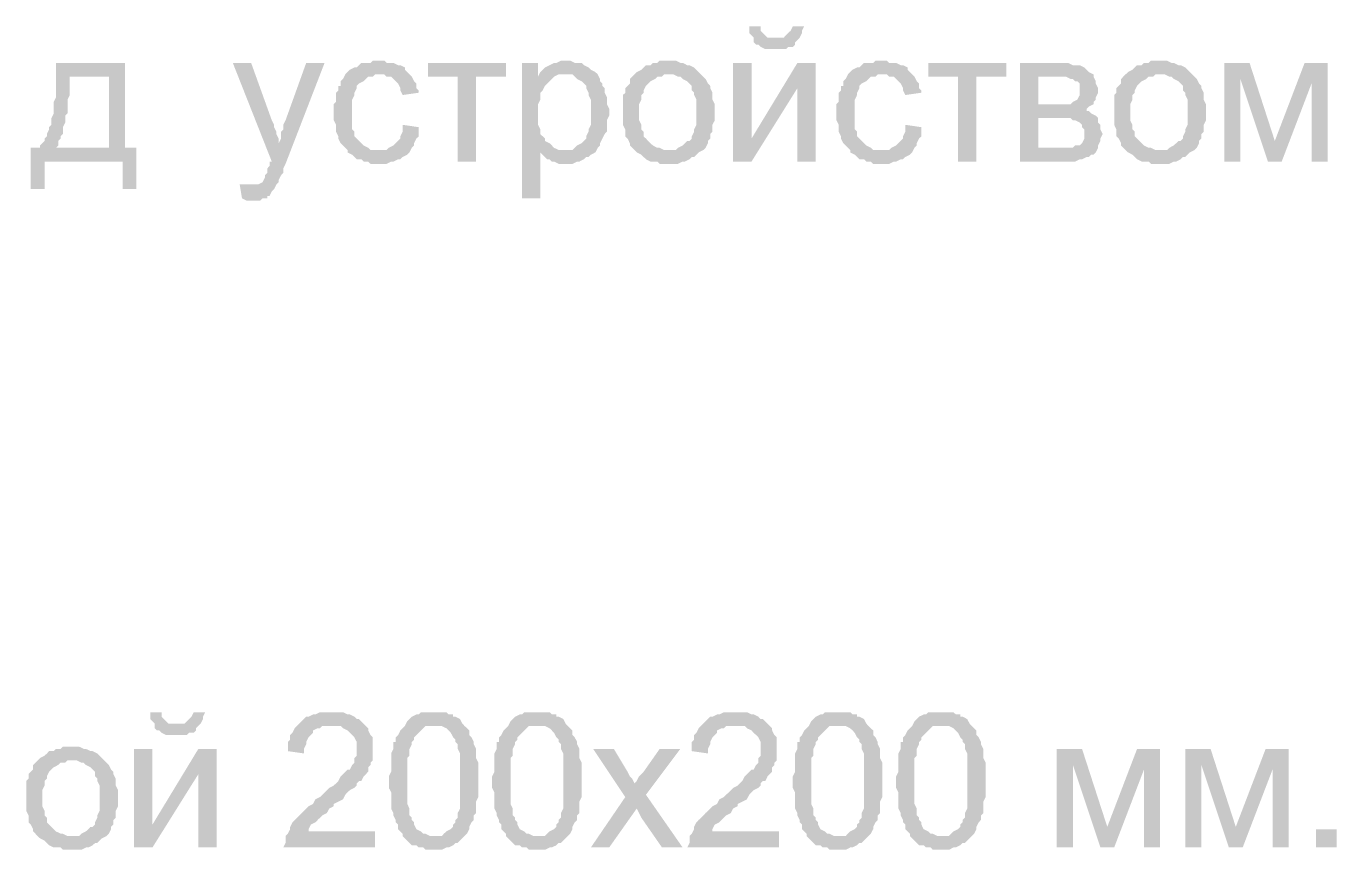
# Model space of a CAD drawing. Header units: millimetres. Extents: x -383313 to -161684, y -117025 to 99224.
# Drawn here: x -336716 to -334298, y -34059 to -32540 of the extents above; entities that cross this region are included whole.
import ezdxf

# ---------------------------------------------------------------- set-up
doc = ezdxf.new("R2010")
doc.units = ezdxf.units.MM
doc.header["$MEASUREMENT"] = 0
doc.layers.add('PDF_Solid Fills', color=7, linetype='Continuous')

# ---------------------------------------------------------------- blocks, each defined once
blk = doc.blocks.new('A$Cf5759c35')
at = {"layer": 'PDF_Solid Fills'}
for points in [[(23101.1, -14274.8), (23080, -14274.8), (23080, -14287.5), (23084.2, -14291.7), (23088.4, -14296), (23126.5, -14296), (23122.3, -14296), (23113.8, -14296), (23109.6, -14291.7), (23105.4, -14287.5), (23101.1, -14283.3)], [(23181.6, -14274.8), (23160.4, -14274.8), (23156.2, -14283.3), (23151.9, -14287.5), (23147.7, -14291.7), (23147.7, -14291.7), (23143.5, -14296), (23135, -14296), (23126.5, -14296), (23088.4, -14296), (23088.4, -14304.4), (23092.7, -14308.7), (23096.9, -14308.7), (23101.1, -14312.9), (23109.6, -14317.1), (23113.8, -14317.1), (23122.3, -14317.1), (23130.8, -14317.1), (23135, -14317.1), (23139.2, -14317.1), (23147.7, -14317.1), (23151.9, -14312.9), (23160.4, -14312.9), (23164.6, -14308.7), (23164.6, -14304.4), (23168.9, -14300.2), (23173.1, -14296), (23177.3, -14287.5), (23177.3, -14283.3)], [(21928.5, -14342.5), (21801.5, -14342.5), (21801.5, -14367.9), (21898.9, -14367.9), (21898.9, -14499.2), (21801.5, -14499.2), (21771.9, -14499.2), (21754.9, -14499.2), (21754.9, -14575.4), (21780.3, -14575.4), (21780.3, -14524.6), (21924.3, -14524.6), (21949.7, -14499.2), (21928.5, -14499.2)], [(22161.3, -14342.5), (22127.5, -14342.5), (22199.4, -14524.6), (22212.1, -14490.7), (22212.1, -14486.5), (22212.1, -14482.2), (22207.9, -14473.8), (22207.9, -14469.5), (22203.7, -14461.1), (22203.7, -14456.8), (22199.4, -14448.4)], [(22296.8, -14342.5), (22262.9, -14342.5), (22224.8, -14448.4), (22224.8, -14448.4), (22220.6, -14456.8), (22220.6, -14465.3), (22216.4, -14469.5), (22216.4, -14478), (22216.4, -14482.2), (22212.1, -14490.7), (22199.4, -14524.6), (22195.2, -14524.6), (22195.2, -14533), (22191, -14537.3), (22191, -14545.7), (22186.7, -14550), (22186.7, -14554.2), (22186.7, -14554.2), (22182.5, -14562.7), (22174, -14566.9), (22174, -14566.9), (22165.6, -14566.9), (22157.1, -14566.9), (22207.9, -14566.9), (22207.9, -14566.9), (22212.1, -14562.7), (22212.1, -14558.4), (22216.4, -14550), (22220.6, -14545.7), (22220.6, -14537.3), (22224.8, -14528.8)], [(22398.4, -14338.3), (22385.7, -14338.3), (22381.5, -14342.5), (22364.5, -14342.5), (22360.3, -14346.8), (22356.1, -14351), (22351.8, -14351), (22343.4, -14355.2), (22339.1, -14359.5), (22334.9, -14363.7), (22330.7, -14372.2), (22326.4, -14376.4), (22326.4, -14384.9), (22322.2, -14384.9), (22322.2, -14393.3), (22318, -14397.6), (22318, -14406), (22318, -14414.5), (22313.7, -14418.7), (22313.7, -14427.2), (22313.7, -14435.7), (22313.7, -14444.1), (22313.7, -14448.4), (22318, -14456.8), (22318, -14465.3), (22318, -14469.5), (22322.2, -14478), (22322.2, -14482.2), (22326.4, -14490.7), (22330.7, -14494.9), (22334.9, -14499.2), (22339.1, -14503.4), (22398.4, -14503.4), (22394.2, -14503.4), (22389.9, -14503.4), (22381.5, -14503.4), (22377.2, -14499.2), (22368.8, -14494.9), (22364.5, -14490.7), (22360.3, -14486.5), (22360.3, -14486.5), (22356.1, -14482.2), (22351.8, -14478), (22351.8, -14469.5), (22347.6, -14465.3), (22347.6, -14456.8), (22347.6, -14452.6), (22347.6, -14444.1), (22347.6, -14435.7), (22347.6, -14431.4), (22347.6, -14423), (22347.6, -14414.5), (22347.6, -14410.3), (22351.8, -14401.8), (22351.8, -14397.6), (22356.1, -14389.1), (22356.1, -14384.9), (22360.3, -14380.6), (22360.3, -14380.6), (22368.8, -14376.4), (22373, -14372.2), (22377.2, -14367.9), (22385.7, -14367.9), (22389.9, -14363.7), (22398.4, -14363.7), (22453.4, -14363.7), (22449.2, -14359.5), (22445, -14355.2), (22445, -14351), (22436.5, -14346.8), (22432.3, -14346.8), (22423.8, -14342.5), (22419.6, -14342.5), (22411.1, -14342.5), (22406.9, -14338.3)], [(22631.2, -14342.5), (22487.3, -14342.5), (22487.3, -14367.9), (22542.3, -14367.9), (22542.3, -14524.6), (22576.2, -14524.6), (22576.2, -14367.9), (22631.2, -14367.9)], [(22690.5, -14342.5), (22660.9, -14342.5), (22660.9, -14592.3), (22694.7, -14592.3), (22694.7, -14507.6), (22737.1, -14503.4), (22732.8, -14503.4), (22728.6, -14503.4), (22720.1, -14499.2), (22715.9, -14494.9), (22711.7, -14490.7), (22703.2, -14486.5), (22703.2, -14482.2), (22699, -14478), (22694.7, -14473.8), (22694.7, -14465.3), (22690.5, -14456.8), (22690.5, -14452.6), (22690.5, -14444.1), (22690.5, -14435.7), (22690.5, -14431.4), (22690.5, -14423), (22690.5, -14418.7), (22694.7, -14410.3), (22694.7, -14401.8), (22694.7, -14397.6), (22699, -14393.3), (22703.2, -14384.9), (22707.4, -14380.6), (22711.7, -14376.4), (22715.9, -14372.2), (22720.1, -14367.9), (22690.5, -14367.9)], [(22741.3, -14338.3), (22741.3, -14338.3), (22732.8, -14338.3), (22724.4, -14342.5), (22720.1, -14342.5), (22711.7, -14346.8), (22711.7, -14346.8), (22703.2, -14351), (22699, -14355.2), (22694.7, -14359.5), (22741.3, -14363.7), (22745.5, -14363.7), (22754, -14363.7), (22758.2, -14367.9), (22762.5, -14372.2), (22770.9, -14376.4), (22775.2, -14380.6), (22779.4, -14384.9), (22779.4, -14389.1), (22783.6, -14397.6), (22783.6, -14401.8), (22787.9, -14410.3), (22787.9, -14414.5), (22787.9, -14423), (22787.9, -14431.4), (22787.9, -14435.7), (22787.9, -14444.1), (22787.9, -14452.6), (22787.9, -14456.8), (22783.6, -14465.3), (22783.6, -14469.5), (22779.4, -14478), (22779.4, -14482.2), (22775.2, -14486.5), (22770.9, -14490.7), (22762.5, -14494.9), (22758.2, -14499.2), (22754, -14503.4), (22745.5, -14503.4), (22737.1, -14503.4), (22694.7, -14507.6), (22694.7, -14507.6), (22703.2, -14516.1), (22707.4, -14520.3), (22711.7, -14520.3), (22715.9, -14524.6), (22720.1, -14524.6), (22728.6, -14528.8), (22732.8, -14528.8), (22741.3, -14528.8), (22741.3, -14528.8), (22749.8, -14528.8), (22754, -14528.8), (22762.5, -14524.6), (22766.7, -14524.6), (22775.2, -14520.3), (22779.4, -14516.1), (22783.6, -14516.1), (22787.9, -14511.9), (22796.3, -14507.6), (22800.6, -14499.2), (22804.8, -14494.9), (22804.8, -14490.7), (22809, -14482.2), (22809, -14482.2), (22813.3, -14473.8), (22817.5, -14469.5), (22817.5, -14461.1), (22817.5, -14452.6), (22817.5, -14448.4), (22821.7, -14439.9), (22821.7, -14431.4), (22821.7, -14431.4), (22821.7, -14427.2), (22817.5, -14418.7), (22817.5, -14410.3), (22817.5, -14406), (22813.3, -14397.6), (22813.3, -14389.1), (22809, -14384.9), (22809, -14380.6), (22804.8, -14376.4), (22804.8, -14372.2), (22800.6, -14363.7), (22796.3, -14359.5), (22787.9, -14355.2), (22783.6, -14351), (22783.6, -14351), (22775.2, -14346.8), (22770.9, -14342.5), (22762.5, -14342.5), (22758.2, -14342.5), (22749.8, -14338.3)], [(22931.8, -14338.3), (22931.8, -14338.3), (22914.9, -14338.3), (22910.6, -14342.5), (22902.2, -14342.5), (22897.9, -14346.8), (22889.5, -14346.8), (22885.2, -14351), (22881, -14355.2), (22872.5, -14359.5), (22872.5, -14359.5), (22868.3, -14363.7), (22931.8, -14363.7), (22931.8, -14363.7), (22940.3, -14363.7), (22948.7, -14367.9), (22953, -14367.9), (22957.2, -14372.2), (22965.7, -14376.4), (22969.9, -14380.6), (22974.1, -14384.9), (22974.1, -14393.3), (22978.4, -14397.6), (22978.4, -14401.8), (22982.6, -14410.3), (22982.6, -14418.7), (22982.6, -14423), (22982.6, -14431.4), (22982.6, -14435.7), (22982.6, -14444.1), (22982.6, -14452.6), (22982.6, -14456.8), (22978.4, -14465.3), (22978.4, -14469.5), (22974.1, -14478), (22974.1, -14482.2), (22969.9, -14486.5), (22965.7, -14486.5), (22961.4, -14490.7), (22957.2, -14494.9), (22948.7, -14499.2), (22944.5, -14503.4), (22936, -14503.4), (22931.8, -14503.4), (22868.3, -14503.4), (22872.5, -14507.6), (22881, -14511.9), (22885.2, -14516.1), (22889.5, -14520.3), (22897.9, -14524.6), (22902.2, -14524.6), (22910.6, -14524.6), (22914.9, -14528.8), (22923.3, -14528.8), (22931.8, -14528.8), (22936, -14528.8), (22940.3, -14528.8), (22948.7, -14528.8), (22957.2, -14524.6), (22961.4, -14524.6), (22969.9, -14520.3), (22974.1, -14516.1), (22978.4, -14516.1), (22982.6, -14511.9), (22986.8, -14507.6), (22995.3, -14503.4), (22999.5, -14499.2), (23003.8, -14490.7), (23003.8, -14486.5), (23003.8, -14486.5), (23008, -14482.2), (23008, -14473.8), (23012.2, -14469.5), (23012.2, -14461.1), (23012.2, -14456.8), (23016.5, -14448.4), (23016.5, -14439.9), (23016.5, -14431.4), (23016.5, -14427.2), (23016.5, -14418.7), (23012.2, -14410.3), (23012.2, -14401.8), (23012.2, -14397.6), (23008, -14389.1), (23008, -14384.9), (23003.8, -14380.6), (22999.5, -14372.2), (22995.3, -14367.9), (22991.1, -14363.7), (22986.8, -14359.5), (22982.6, -14355.2), (22978.4, -14351), (22969.9, -14346.8), (22965.7, -14346.8), (22957.2, -14342.5), (22953, -14342.5), (22944.5, -14338.3), (22940.3, -14338.3)], [(23202.7, -14342.5), (23168.9, -14342.5), (23084.2, -14482.2), (23050.3, -14524.6), (23084.2, -14524.6), (23168.9, -14389.1)], [(23325.5, -14338.3), (23312.8, -14338.3), (23308.6, -14342.5), (23291.6, -14342.5), (23287.4, -14346.8), (23283.2, -14351), (23278.9, -14351), (23270.5, -14355.2), (23266.2, -14359.5), (23262, -14363.7), (23257.8, -14372.2), (23253.5, -14376.4), (23253.5, -14384.9), (23249.3, -14384.9), (23249.3, -14393.3), (23245.1, -14397.6), (23245.1, -14406), (23245.1, -14414.5), (23240.8, -14418.7), (23240.8, -14427.2), (23240.8, -14435.7), (23240.8, -14444.1), (23240.8, -14448.4), (23245.1, -14456.8), (23245.1, -14465.3), (23245.1, -14469.5), (23249.3, -14478), (23249.3, -14482.2), (23253.5, -14490.7), (23257.8, -14494.9), (23262, -14499.2), (23266.2, -14503.4), (23325.5, -14503.4), (23321.3, -14503.4), (23317, -14503.4), (23308.6, -14503.4), (23304.3, -14499.2), (23295.9, -14494.9), (23291.6, -14490.7), (23287.4, -14486.5), (23287.4, -14486.5), (23283.2, -14482.2), (23278.9, -14478), (23278.9, -14469.5), (23274.7, -14465.3), (23274.7, -14456.8), (23274.7, -14452.6), (23274.7, -14444.1), (23274.7, -14435.7), (23274.7, -14431.4), (23274.7, -14423), (23274.7, -14414.5), (23274.7, -14410.3), (23278.9, -14401.8), (23278.9, -14397.6), (23283.2, -14389.1), (23283.2, -14384.9), (23287.4, -14380.6), (23287.4, -14380.6), (23295.9, -14376.4), (23300.1, -14372.2), (23304.3, -14367.9), (23312.8, -14367.9), (23317, -14363.7), (23325.5, -14363.7), (23380.5, -14363.7), (23376.3, -14359.5), (23372.1, -14355.2), (23372.1, -14351), (23363.6, -14346.8), (23359.4, -14346.8), (23350.9, -14342.5), (23346.7, -14342.5), (23338.2, -14342.5), (23334, -14338.3)], [(23554.1, -14342.5), (23410.2, -14342.5), (23410.2, -14367.9), (23465.2, -14367.9), (23465.2, -14524.6), (23499.1, -14524.6), (23499.1, -14367.9), (23554.1, -14367.9)], [(23651.5, -14342.5), (23579.5, -14342.5), (23579.5, -14524.6), (23681.1, -14524.6), (23689.6, -14520.3), (23693.8, -14520.3), (23702.3, -14516.1), (23706.5, -14516.1), (23710.7, -14511.9), (23715, -14511.9), (23719.2, -14507.6), (23723.4, -14499.2), (23613.4, -14499.2), (23613.4, -14444.1), (23651.5, -14444.1), (23719.2, -14439.9), (23710.7, -14435.7), (23706.5, -14431.4), (23702.3, -14431.4), (23702.3, -14427.2), (23706.5, -14423), (23613.4, -14418.7), (23613.4, -14367.9), (23647.2, -14367.9), (23715, -14363.7), (23706.5, -14359.5), (23702.3, -14355.2), (23698, -14351), (23689.6, -14346.8), (23689.6, -14346.8), (23681.1, -14346.8), (23676.9, -14346.8), (23668.4, -14342.5), (23659.9, -14342.5)], [(23837.7, -14338.3), (23837.7, -14338.3), (23820.8, -14338.3), (23816.6, -14342.5), (23808.1, -14342.5), (23803.9, -14346.8), (23795.4, -14346.8), (23791.2, -14351), (23786.9, -14355.2), (23778.5, -14359.5), (23778.5, -14359.5), (23774.2, -14363.7), (23837.7, -14363.7), (23837.7, -14363.7), (23846.2, -14363.7), (23854.7, -14367.9), (23858.9, -14367.9), (23863.1, -14372.2), (23871.6, -14376.4), (23875.8, -14380.6), (23880.1, -14384.9), (23880.1, -14393.3), (23884.3, -14397.6), (23884.3, -14401.8), (23888.5, -14410.3), (23888.5, -14418.7), (23888.5, -14423), (23888.5, -14431.4), (23888.5, -14435.7), (23888.5, -14444.1), (23888.5, -14452.6), (23888.5, -14456.8), (23884.3, -14465.3), (23884.3, -14469.5), (23880.1, -14478), (23880.1, -14482.2), (23875.8, -14486.5), (23871.6, -14486.5), (23867.4, -14490.7), (23863.1, -14494.9), (23854.7, -14499.2), (23850.4, -14503.4), (23842, -14503.4), (23837.7, -14503.4), (23774.2, -14503.4), (23778.5, -14507.6), (23786.9, -14511.9), (23791.2, -14516.1), (23795.4, -14520.3), (23803.9, -14524.6), (23808.1, -14524.6), (23816.6, -14524.6), (23820.8, -14528.8), (23829.3, -14528.8), (23837.7, -14528.8), (23842, -14528.8), (23846.2, -14528.8), (23854.7, -14528.8), (23863.1, -14524.6), (23867.4, -14524.6), (23875.8, -14520.3), (23880.1, -14516.1), (23884.3, -14516.1), (23888.5, -14511.9), (23892.8, -14507.6), (23901.2, -14503.4), (23905.5, -14499.2), (23909.7, -14490.7), (23909.7, -14486.5), (23909.7, -14486.5), (23913.9, -14482.2), (23913.9, -14473.8), (23918.2, -14469.5), (23918.2, -14461.1), (23918.2, -14456.8), (23922.4, -14448.4), (23922.4, -14439.9), (23922.4, -14431.4), (23922.4, -14427.2), (23922.4, -14418.7), (23918.2, -14410.3), (23918.2, -14401.8), (23918.2, -14397.6), (23913.9, -14389.1), (23913.9, -14384.9), (23909.7, -14380.6), (23905.5, -14372.2), (23901.2, -14367.9), (23897, -14363.7), (23892.8, -14359.5), (23888.5, -14355.2), (23884.3, -14351), (23875.8, -14346.8), (23871.6, -14346.8), (23863.1, -14342.5), (23858.9, -14342.5), (23850.4, -14338.3), (23846.2, -14338.3)], [(24002.8, -14342.5), (23956.3, -14342.5), (23956.3, -14524.6), (23985.9, -14524.6), (23985.9, -14372.2)], [(24146.8, -14342.5), (24104.4, -14342.5), (24049.4, -14486.5), (24036.7, -14524.6), (24062.1, -14524.6), (24117.1, -14380.6)], [(21801.5, -14367.9), (21801.5, -14406), (21797.3, -14414.5), (21797.3, -14435.7), (21793, -14444.1), (21793, -14448.4), (21793, -14456.8), (21788.8, -14461.1), (21788.8, -14465.3), (21784.6, -14473.8), (21784.6, -14478), (21780.3, -14482.2), (21780.3, -14486.5), (21776.1, -14490.7), (21771.9, -14494.9), (21771.9, -14499.2), (21801.5, -14499.2), (21801.5, -14499.2), (21805.7, -14494.9), (21805.7, -14486.5), (21810, -14482.2), (21810, -14478), (21814.2, -14473.8), (21814.2, -14465.3), (21814.2, -14461.1), (21818.4, -14452.6), (21818.4, -14448.4), (21818.4, -14439.9), (21822.7, -14435.7), (21822.7, -14427.2), (21822.7, -14418.7), (21822.7, -14410.3), (21826.9, -14401.8), (21826.9, -14393.3), (21826.9, -14384.9), (21826.9, -14376.4), (21826.9, -14367.9), (21898.9, -14367.9)], [(22453.4, -14363.7), (22398.4, -14363.7), (22406.9, -14363.7), (22411.1, -14367.9), (22419.6, -14367.9), (22423.8, -14372.2), (22428, -14376.4), (22432.3, -14380.6), (22436.5, -14389.1), (22436.5, -14393.3), (22440.7, -14401.8), (22470.4, -14397.6), (22470.4, -14393.3), (22466.1, -14389.1), (22466.1, -14380.6), (22461.9, -14376.4), (22457.7, -14367.9)], [(22694.7, -14359.5), (22690.5, -14367.9), (22720.1, -14367.9), (22728.6, -14363.7), (22732.8, -14363.7), (22741.3, -14363.7)], [(22868.3, -14363.7), (22864.1, -14367.9), (22859.8, -14372.2), (22859.8, -14380.6), (22855.6, -14384.9), (22851.4, -14389.1), (22851.4, -14397.6), (22847.1, -14401.8), (22847.1, -14410.3), (22847.1, -14418.7), (22847.1, -14427.2), (22847.1, -14435.7), (22847.1, -14435.7), (22847.1, -14444.1), (22847.1, -14452.6), (22847.1, -14456.8), (22851.4, -14465.3), (22851.4, -14473.8), (22851.4, -14478), (22855.6, -14482.2), (22859.8, -14490.7), (22859.8, -14494.9), (22864.1, -14499.2), (22868.3, -14503.4), (22931.8, -14503.4), (22927.6, -14503.4), (22923.3, -14503.4), (22914.9, -14499.2), (22910.6, -14499.2), (22902.2, -14494.9), (22897.9, -14490.7), (22893.7, -14486.5), (22893.7, -14486.5), (22889.5, -14482.2), (22885.2, -14478), (22885.2, -14469.5), (22881, -14465.3), (22881, -14456.8), (22876.8, -14448.4), (22876.8, -14444.1), (22876.8, -14435.7), (22876.8, -14431.4), (22876.8, -14423), (22876.8, -14418.7), (22881, -14410.3), (22881, -14401.8), (22885.2, -14397.6), (22885.2, -14393.3), (22889.5, -14384.9), (22893.7, -14380.6), (22893.7, -14380.6), (22897.9, -14376.4), (22906.4, -14372.2), (22910.6, -14367.9), (22919.1, -14367.9), (22923.3, -14363.7), (22931.8, -14363.7)], [(23380.5, -14363.7), (23325.5, -14363.7), (23334, -14363.7), (23338.2, -14367.9), (23346.7, -14367.9), (23350.9, -14372.2), (23355.1, -14376.4), (23359.4, -14380.6), (23363.6, -14389.1), (23363.6, -14393.3), (23367.8, -14401.8), (23397.5, -14397.6), (23397.5, -14393.3), (23393.2, -14389.1), (23393.2, -14380.6), (23389, -14376.4), (23384.8, -14367.9)], [(23715, -14363.7), (23647.2, -14367.9), (23647.2, -14367.9), (23664.2, -14367.9), (23672.6, -14372.2), (23676.9, -14372.2), (23681.1, -14376.4), (23685.3, -14376.4), (23689.6, -14380.6), (23689.6, -14389.1), (23689.6, -14393.3), (23689.6, -14397.6), (23689.6, -14401.8), (23685.3, -14410.3), (23685.3, -14410.3), (23676.9, -14414.5), (23672.6, -14418.7), (23668.4, -14418.7), (23659.9, -14418.7), (23655.7, -14418.7), (23643, -14418.7), (23613.4, -14418.7), (23706.5, -14423), (23715, -14418.7), (23715, -14414.5), (23719.2, -14410.3), (23719.2, -14406), (23723.4, -14397.6), (23723.4, -14393.3), (23723.4, -14389.1), (23719.2, -14380.6), (23719.2, -14376.4), (23715, -14367.9)], [(23774.2, -14363.7), (23770, -14367.9), (23765.8, -14372.2), (23765.8, -14380.6), (23761.5, -14384.9), (23757.3, -14389.1), (23757.3, -14397.6), (23753.1, -14401.8), (23753.1, -14410.3), (23753.1, -14418.7), (23753.1, -14427.2), (23753.1, -14435.7), (23753.1, -14435.7), (23753.1, -14444.1), (23753.1, -14452.6), (23753.1, -14456.8), (23757.3, -14465.3), (23757.3, -14473.8), (23757.3, -14478), (23761.5, -14482.2), (23765.8, -14490.7), (23765.8, -14494.9), (23770, -14499.2), (23774.2, -14503.4), (23837.7, -14503.4), (23833.5, -14503.4), (23829.3, -14503.4), (23820.8, -14499.2), (23816.6, -14499.2), (23808.1, -14494.9), (23803.9, -14490.7), (23799.6, -14486.5), (23799.6, -14486.5), (23795.4, -14482.2), (23791.2, -14478), (23791.2, -14469.5), (23786.9, -14465.3), (23786.9, -14456.8), (23782.7, -14448.4), (23782.7, -14444.1), (23782.7, -14435.7), (23782.7, -14431.4), (23782.7, -14423), (23782.7, -14418.7), (23786.9, -14410.3), (23786.9, -14401.8), (23791.2, -14397.6), (23791.2, -14393.3), (23795.4, -14384.9), (23799.6, -14380.6), (23799.6, -14380.6), (23803.9, -14376.4), (23812.3, -14372.2), (23816.6, -14367.9), (23825, -14367.9), (23829.3, -14363.7), (23837.7, -14363.7)], [(23719.2, -14439.9), (23651.5, -14444.1), (23651.5, -14444.1), (23672.6, -14444.1), (23676.9, -14448.4), (23681.1, -14448.4), (23689.6, -14452.6), (23693.8, -14456.8), (23693.8, -14461.1), (23698, -14465.3), (23698, -14473.8), (23698, -14478), (23698, -14482.2), (23693.8, -14490.7), (23689.6, -14494.9), (23685.3, -14494.9), (23681.1, -14494.9), (23676.9, -14499.2), (23668.4, -14499.2), (23659.9, -14499.2), (23651.5, -14499.2), (23613.4, -14499.2), (23723.4, -14499.2), (23723.4, -14494.9), (23727.7, -14486.5), (23727.7, -14482.2), (23731.9, -14473.8), (23731.9, -14473.8), (23727.7, -14465.3), (23727.7, -14456.8), (23723.4, -14452.6), (23723.4, -14444.1)], [(22440.7, -14456.8), (22440.7, -14469.5), (22436.5, -14478), (22436.5, -14482.2), (22432.3, -14486.5), (22428, -14490.7), (22423.8, -14494.9), (22415.3, -14499.2), (22411.1, -14503.4), (22402.6, -14503.4), (22398.4, -14503.4), (22339.1, -14503.4), (22339.1, -14507.6), (22347.6, -14511.9), (22351.8, -14516.1), (22356.1, -14520.3), (22364.5, -14520.3), (22368.8, -14524.6), (22377.2, -14524.6), (22381.5, -14528.8), (22389.9, -14528.8), (22398.4, -14528.8), (22402.6, -14528.8), (22411.1, -14528.8), (22419.6, -14524.6), (22423.8, -14524.6), (22432.3, -14520.3), (22436.5, -14520.3), (22440.7, -14516.1), (22449.2, -14511.9), (22449.2, -14511.9), (22453.4, -14507.6), (22457.7, -14499.2), (22461.9, -14494.9), (22461.9, -14490.7), (22466.1, -14482.2), (22470.4, -14478), (22470.4, -14469.5), (22470.4, -14461.1)], [(23367.8, -14456.8), (23367.8, -14469.5), (23363.6, -14478), (23363.6, -14482.2), (23359.4, -14486.5), (23355.1, -14490.7), (23350.9, -14494.9), (23342.4, -14499.2), (23338.2, -14503.4), (23329.7, -14503.4), (23325.5, -14503.4), (23266.2, -14503.4), (23266.2, -14507.6), (23274.7, -14511.9), (23278.9, -14516.1), (23283.2, -14520.3), (23291.6, -14520.3), (23295.9, -14524.6), (23304.3, -14524.6), (23308.6, -14528.8), (23317, -14528.8), (23325.5, -14528.8), (23329.7, -14528.8), (23338.2, -14528.8), (23346.7, -14524.6), (23350.9, -14524.6), (23359.4, -14520.3), (23363.6, -14520.3), (23367.8, -14516.1), (23376.3, -14511.9), (23376.3, -14511.9), (23380.5, -14507.6), (23384.8, -14499.2), (23389, -14494.9), (23389, -14490.7), (23393.2, -14482.2), (23397.5, -14478), (23397.5, -14469.5), (23397.5, -14461.1)], [(22140.2, -14566.9), (22144.4, -14592.3), (22152.9, -14596.5), (22178.3, -14596.5), (22182.5, -14592.3), (22191, -14592.3), (22191, -14588.1), (22195.2, -14588.1), (22199.4, -14579.6), (22203.7, -14575.4), (22207.9, -14566.9), (22157.1, -14566.9), (22157.1, -14566.9), (22148.6, -14566.9)], [(21996.2, -15540.6), (21975.1, -15540.6), (21975.1, -15553.3), (21979.3, -15557.5), (21983.5, -15561.7), (22021.6, -15561.7), (22017.4, -15561.7), (22008.9, -15561.7), (22004.7, -15557.5), (22000.5, -15553.3), (21996.2, -15549)], [(22076.7, -15540.6), (22055.5, -15540.6), (22051.3, -15549), (22047, -15553.3), (22042.8, -15557.5), (22042.8, -15557.5), (22038.6, -15561.7), (22030.1, -15561.7), (22021.6, -15561.7), (21983.5, -15561.7), (21983.5, -15570.2), (21987.8, -15574.4), (21992, -15574.4), (21996.2, -15578.7), (22004.7, -15582.9), (22008.9, -15582.9), (22017.4, -15582.9), (22025.9, -15582.9), (22030.1, -15582.9), (22034.3, -15582.9), (22042.8, -15582.9), (22047, -15578.7), (22055.5, -15578.7), (22059.7, -15574.4), (22059.7, -15570.2), (22064, -15566), (22068.2, -15561.7), (22072.4, -15553.3), (22072.4, -15549)], [(22309.5, -15540.6), (22288.3, -15540.6), (22279.9, -15544.8), (22275.6, -15544.8), (22267.2, -15549), (22262.9, -15549), (22258.7, -15553.3), (22254.5, -15557.5), (22250.2, -15561.7), (22246, -15566), (22241.8, -15570.2), (22237.5, -15578.7), (22233.3, -15582.9), (22233.3, -15591.4), (22229.1, -15595.6), (22229.1, -15604.1), (22229.1, -15612.5), (22258.7, -15616.8), (22258.7, -15608.3), (22262.9, -15599.8), (22262.9, -15595.6), (22267.2, -15587.1), (22271.4, -15582.9), (22275.6, -15578.7), (22275.6, -15574.4), (22284.1, -15570.2), (22288.3, -15570.2), (22292.6, -15566), (22301, -15566), (22309.5, -15566), (22373, -15566), (22364.5, -15557.5), (22364.5, -15557.5), (22360.3, -15553.3), (22356.1, -15553.3), (22351.8, -15549), (22343.4, -15544.8), (22339.1, -15544.8), (22330.7, -15540.6), (22326.4, -15540.6), (22318, -15540.6)], [(22500, -15540.6), (22500, -15540.6), (22474.6, -15540.6), (22470.4, -15544.8), (22466.1, -15544.8), (22457.7, -15549), (22453.4, -15553.3), (22453.4, -15553.3), (22449.2, -15557.5), (22445, -15566), (22500, -15566), (22500, -15566), (22508.5, -15566), (22512.7, -15566), (22521.2, -15570.2), (22525.4, -15574.4), (22529.6, -15578.7), (22533.9, -15587.1), (22533.9, -15587.1), (22538.1, -15591.4), (22538.1, -15595.6), (22542.3, -15599.8), (22542.3, -15604.1), (22542.3, -15608.3), (22546.6, -15616.8), (22546.6, -15625.2), (22546.6, -15629.5), (22546.6, -15637.9), (22546.6, -15646.4), (22546.6, -15659.1), (22546.6, -15667.6), (22546.6, -15667.6), (22546.6, -15680.3), (22546.6, -15688.7), (22546.6, -15697.2), (22546.6, -15705.7), (22546.6, -15709.9), (22546.6, -15718.4), (22542.3, -15726.8), (22542.3, -15731.1), (22542.3, -15735.3), (22538.1, -15739.5), (22538.1, -15743.8), (22533.9, -15748), (22533.9, -15752.2), (22529.6, -15756.5), (22521.2, -15760.7), (22516.9, -15764.9), (22512.7, -15769.2), (22504.2, -15769.2), (22500, -15769.2), (22445, -15773.4), (22449.2, -15777.6), (22453.4, -15781.9), (22457.7, -15786.1), (22466.1, -15786.1), (22470.4, -15790.3), (22478.8, -15790.3), (22483.1, -15794.6), (22491.5, -15794.6), (22500, -15794.6), (22500, -15794.6), (22508.5, -15794.6), (22512.7, -15794.6), (22521.2, -15790.3), (22525.4, -15790.3), (22533.9, -15786.1), (22538.1, -15781.9), (22542.3, -15781.9), (22546.6, -15777.6), (22550.8, -15773.4), (22555, -15769.2), (22559.3, -15764.9), (22563.5, -15756.5), (22563.5, -15752.2), (22567.7, -15743.8), (22572, -15739.5), (22572, -15735.3), (22572, -15731.1), (22576.2, -15726.8), (22576.2, -15718.4), (22576.2, -15714.1), (22576.2, -15705.7), (22580.4, -15697.2), (22580.4, -15693), (22580.4, -15684.5), (22580.4, -15676), (22580.4, -15667.6), (22580.4, -15663.3), (22580.4, -15654.9), (22580.4, -15646.4), (22580.4, -15637.9), (22580.4, -15633.7), (22576.2, -15625.2), (22576.2, -15621), (22576.2, -15612.5), (22576.2, -15608.3), (22572, -15599.8), (22572, -15595.6), (22567.7, -15587.1), (22563.5, -15582.9), (22563.5, -15574.4), (22559.3, -15570.2), (22559.3, -15570.2), (22555, -15566), (22550.8, -15561.7), (22546.6, -15553.3), (22538.1, -15549), (22533.9, -15549), (22533.9, -15544.8), (22525.4, -15544.8), (22521.2, -15540.6), (22512.7, -15540.6), (22504.2, -15540.6)], [(22690.5, -15540.6), (22690.5, -15540.6), (22665.1, -15540.6), (22660.9, -15544.8), (22656.6, -15544.8), (22648.2, -15549), (22643.9, -15553.3), (22643.9, -15553.3), (22639.7, -15557.5), (22635.5, -15566), (22690.5, -15566), (22690.5, -15566), (22699, -15566), (22703.2, -15566), (22711.7, -15570.2), (22715.9, -15574.4), (22720.1, -15578.7), (22724.4, -15587.1), (22724.4, -15587.1), (22728.6, -15591.4), (22728.6, -15595.6), (22732.8, -15599.8), (22732.8, -15604.1), (22732.8, -15608.3), (22737.1, -15616.8), (22737.1, -15625.2), (22737.1, -15629.5), (22737.1, -15637.9), (22737.1, -15646.4), (22737.1, -15659.1), (22737.1, -15667.6), (22737.1, -15667.6), (22737.1, -15680.3), (22737.1, -15688.7), (22737.1, -15697.2), (22737.1, -15705.7), (22737.1, -15709.9), (22737.1, -15718.4), (22732.8, -15726.8), (22732.8, -15731.1), (22732.8, -15735.3), (22728.6, -15739.5), (22728.6, -15743.8), (22724.4, -15748), (22724.4, -15752.2), (22720.1, -15756.5), (22711.7, -15760.7), (22707.4, -15764.9), (22703.2, -15769.2), (22694.7, -15769.2), (22690.5, -15769.2), (22635.5, -15773.4), (22639.7, -15777.6), (22643.9, -15781.9), (22648.2, -15786.1), (22656.6, -15786.1), (22660.9, -15790.3), (22669.3, -15790.3), (22673.6, -15794.6), (22682, -15794.6), (22690.5, -15794.6), (22690.5, -15794.6), (22699, -15794.6), (22703.2, -15794.6), (22711.7, -15790.3), (22715.9, -15790.3), (22724.4, -15786.1), (22728.6, -15781.9), (22732.8, -15781.9), (22737.1, -15777.6), (22741.3, -15773.4), (22745.5, -15769.2), (22749.8, -15764.9), (22754, -15756.5), (22754, -15752.2), (22758.2, -15743.8), (22762.5, -15739.5), (22762.5, -15735.3), (22762.5, -15731.1), (22766.7, -15726.8), (22766.7, -15718.4), (22766.7, -15714.1), (22766.7, -15705.7), (22770.9, -15697.2), (22770.9, -15693), (22770.9, -15684.5), (22770.9, -15676), (22770.9, -15667.6), (22770.9, -15663.3), (22770.9, -15654.9), (22770.9, -15646.4), (22770.9, -15637.9), (22770.9, -15633.7), (22766.7, -15625.2), (22766.7, -15621), (22766.7, -15612.5), (22766.7, -15608.3), (22762.5, -15599.8), (22762.5, -15595.6), (22758.2, -15587.1), (22754, -15582.9), (22754, -15574.4), (22749.8, -15570.2), (22749.8, -15570.2), (22745.5, -15566), (22741.3, -15561.7), (22737.1, -15553.3), (22728.6, -15549), (22724.4, -15549), (22724.4, -15544.8), (22715.9, -15544.8), (22711.7, -15540.6), (22703.2, -15540.6), (22694.7, -15540.6)], [(23054.6, -15540.6), (23033.4, -15540.6), (23024.9, -15544.8), (23020.7, -15544.8), (23012.2, -15549), (23008, -15549), (23003.8, -15553.3), (22999.5, -15557.5), (22995.3, -15561.7), (22991.1, -15566), (22986.8, -15570.2), (22982.6, -15578.7), (22978.4, -15582.9), (22978.4, -15591.4), (22974.1, -15595.6), (22974.1, -15604.1), (22974.1, -15612.5), (23003.8, -15616.8), (23003.8, -15608.3), (23008, -15599.8), (23008, -15595.6), (23012.2, -15587.1), (23016.5, -15582.9), (23020.7, -15578.7), (23020.7, -15574.4), (23029.2, -15570.2), (23033.4, -15570.2), (23037.6, -15566), (23046.1, -15566), (23054.6, -15566), (23118.1, -15566), (23109.6, -15557.5), (23109.6, -15557.5), (23105.4, -15553.3), (23101.1, -15553.3), (23096.9, -15549), (23088.4, -15544.8), (23084.2, -15544.8), (23075.7, -15540.6), (23071.5, -15540.6), (23063, -15540.6)], [(23245.1, -15540.6), (23245.1, -15540.6), (23219.7, -15540.6), (23215.4, -15544.8), (23211.2, -15544.8), (23202.7, -15549), (23198.5, -15553.3), (23198.5, -15553.3), (23194.3, -15557.5), (23190, -15566), (23245.1, -15566), (23245.1, -15566), (23253.5, -15566), (23257.8, -15566), (23266.2, -15570.2), (23270.5, -15574.4), (23274.7, -15578.7), (23278.9, -15587.1), (23278.9, -15587.1), (23283.2, -15591.4), (23283.2, -15595.6), (23287.4, -15599.8), (23287.4, -15604.1), (23287.4, -15608.3), (23291.6, -15616.8), (23291.6, -15625.2), (23291.6, -15629.5), (23291.6, -15637.9), (23291.6, -15646.4), (23291.6, -15659.1), (23291.6, -15667.6), (23291.6, -15667.6), (23291.6, -15680.3), (23291.6, -15688.7), (23291.6, -15697.2), (23291.6, -15705.7), (23291.6, -15709.9), (23291.6, -15718.4), (23287.4, -15726.8), (23287.4, -15731.1), (23287.4, -15735.3), (23283.2, -15739.5), (23283.2, -15743.8), (23278.9, -15748), (23278.9, -15752.2), (23274.7, -15756.5), (23266.2, -15760.7), (23262, -15764.9), (23257.8, -15769.2), (23249.3, -15769.2), (23245.1, -15769.2), (23190, -15773.4), (23194.3, -15777.6), (23198.5, -15781.9), (23202.7, -15786.1), (23211.2, -15786.1), (23215.4, -15790.3), (23223.9, -15790.3), (23228.1, -15794.6), (23236.6, -15794.6), (23245.1, -15794.6), (23245.1, -15794.6), (23253.5, -15794.6), (23257.8, -15794.6), (23266.2, -15790.3), (23270.5, -15790.3), (23278.9, -15786.1), (23283.2, -15781.9), (23287.4, -15781.9), (23291.6, -15777.6), (23295.9, -15773.4), (23300.1, -15769.2), (23304.3, -15764.9), (23308.6, -15756.5), (23308.6, -15752.2), (23312.8, -15743.8), (23317, -15739.5), (23317, -15735.3), (23317, -15731.1), (23321.3, -15726.8), (23321.3, -15718.4), (23321.3, -15714.1), (23321.3, -15705.7), (23325.5, -15697.2), (23325.5, -15693), (23325.5, -15684.5), (23325.5, -15676), (23325.5, -15667.6), (23325.5, -15663.3), (23325.5, -15654.9), (23325.5, -15646.4), (23325.5, -15637.9), (23325.5, -15633.7), (23321.3, -15625.2), (23321.3, -15621), (23321.3, -15612.5), (23321.3, -15608.3), (23317, -15599.8), (23317, -15595.6), (23312.8, -15587.1), (23308.6, -15582.9), (23308.6, -15574.4), (23304.3, -15570.2), (23304.3, -15570.2), (23300.1, -15566), (23295.9, -15561.7), (23291.6, -15553.3), (23283.2, -15549), (23278.9, -15549), (23278.9, -15544.8), (23270.5, -15544.8), (23266.2, -15540.6), (23257.8, -15540.6), (23249.3, -15540.6)], [(23435.6, -15540.6), (23435.6, -15540.6), (23410.2, -15540.6), (23405.9, -15544.8), (23401.7, -15544.8), (23393.2, -15549), (23389, -15553.3), (23389, -15553.3), (23384.8, -15557.5), (23380.5, -15566), (23435.6, -15566), (23435.6, -15566), (23444, -15566), (23448.3, -15566), (23456.7, -15570.2), (23461, -15574.4), (23465.2, -15578.7), (23469.4, -15587.1), (23469.4, -15587.1), (23473.7, -15591.4), (23473.7, -15595.6), (23477.9, -15599.8), (23477.9, -15604.1), (23477.9, -15608.3), (23482.1, -15616.8), (23482.1, -15625.2), (23482.1, -15629.5), (23482.1, -15637.9), (23482.1, -15646.4), (23482.1, -15659.1), (23482.1, -15667.6), (23482.1, -15667.6), (23482.1, -15680.3), (23482.1, -15688.7), (23482.1, -15697.2), (23482.1, -15705.7), (23482.1, -15709.9), (23482.1, -15718.4), (23477.9, -15726.8), (23477.9, -15731.1), (23477.9, -15735.3), (23473.7, -15739.5), (23473.7, -15743.8), (23469.4, -15748), (23469.4, -15752.2), (23465.2, -15756.5), (23456.7, -15760.7), (23452.5, -15764.9), (23448.3, -15769.2), (23439.8, -15769.2), (23435.6, -15769.2), (23380.5, -15773.4), (23384.8, -15777.6), (23389, -15781.9), (23393.2, -15786.1), (23401.7, -15786.1), (23405.9, -15790.3), (23414.4, -15790.3), (23418.6, -15794.6), (23427.1, -15794.6), (23435.6, -15794.6), (23435.6, -15794.6), (23444, -15794.6), (23448.3, -15794.6), (23456.7, -15790.3), (23461, -15790.3), (23469.4, -15786.1), (23473.7, -15781.9), (23477.9, -15781.9), (23482.1, -15777.6), (23486.4, -15773.4), (23490.6, -15769.2), (23494.8, -15764.9), (23499.1, -15756.5), (23499.1, -15752.2), (23503.3, -15743.8), (23507.5, -15739.5), (23507.5, -15735.3), (23507.5, -15731.1), (23511.8, -15726.8), (23511.8, -15718.4), (23511.8, -15714.1), (23511.8, -15705.7), (23516, -15697.2), (23516, -15693), (23516, -15684.5), (23516, -15676), (23516, -15667.6), (23516, -15663.3), (23516, -15654.9), (23516, -15646.4), (23516, -15637.9), (23516, -15633.7), (23511.8, -15625.2), (23511.8, -15621), (23511.8, -15612.5), (23511.8, -15608.3), (23507.5, -15599.8), (23507.5, -15595.6), (23503.3, -15587.1), (23499.1, -15582.9), (23499.1, -15574.4), (23494.8, -15570.2), (23494.8, -15570.2), (23490.6, -15566), (23486.4, -15561.7), (23482.1, -15553.3), (23473.7, -15549), (23469.4, -15549), (23469.4, -15544.8), (23461, -15544.8), (23456.7, -15540.6), (23448.3, -15540.6), (23439.8, -15540.6)], [(22373, -15566), (22309.5, -15566), (22326.4, -15566), (22330.7, -15570.2), (22339.1, -15574.4), (22343.4, -15578.7), (22343.4, -15578.7), (22347.6, -15582.9), (22351.8, -15587.1), (22356.1, -15595.6), (22356.1, -15599.8), (22356.1, -15608.3), (22356.1, -15612.5), (22356.1, -15621), (22351.8, -15625.2), (22351.8, -15633.7), (22347.6, -15637.9), (22343.4, -15646.4), (22339.1, -15646.4), (22334.9, -15650.6), (22330.7, -15654.9), (22326.4, -15659.1), (22322.2, -15667.6), (22318, -15671.8), (22313.7, -15676), (22305.3, -15680.3), (22301, -15684.5), (22292.6, -15693), (22288.3, -15697.2), (22279.9, -15701.4), (22275.6, -15709.9), (22267.2, -15714.1), (22262.9, -15718.4), (22258.7, -15722.6), (22254.5, -15726.8), (22250.2, -15731.1), (22246, -15735.3), (22241.8, -15739.5), (22237.5, -15743.8), (22233.3, -15752.2), (22233.3, -15756.5), (22229.1, -15764.9), (22224.8, -15769.2), (22224.8, -15769.2), (22224.8, -15777.6), (22224.8, -15781.9), (22220.6, -15790.3), (22389.9, -15790.3), (22389.9, -15760.7), (22267.2, -15760.7), (22267.2, -15760.7), (22267.2, -15756.5), (22271.4, -15748), (22279.9, -15743.8), (22279.9, -15743.8), (22284.1, -15739.5), (22288.3, -15735.3), (22292.6, -15731.1), (22301, -15726.8), (22305.3, -15718.4), (22313.7, -15714.1), (22313.7, -15709.9), (22322.2, -15705.7), (22330.7, -15701.4), (22334.9, -15693), (22339.1, -15688.7), (22343.4, -15684.5), (22351.8, -15680.3), (22356.1, -15676), (22356.1, -15671.8), (22360.3, -15667.6), (22364.5, -15667.6), (22368.8, -15659.1), (22373, -15654.9), (22377.2, -15650.6), (22377.2, -15642.2), (22381.5, -15637.9), (22381.5, -15633.7), (22385.7, -15629.5), (22385.7, -15621), (22385.7, -15616.8), (22385.7, -15608.3), (22385.7, -15608.3), (22385.7, -15599.8), (22385.7, -15595.6), (22385.7, -15587.1), (22381.5, -15582.9), (22377.2, -15574.4), (22377.2, -15570.2)], [(22445, -15566), (22440.7, -15570.2), (22436.5, -15574.4), (22432.3, -15582.9), (22428, -15587.1), (22428, -15595.6), (22423.8, -15595.6), (22423.8, -15604.1), (22423.8, -15608.3), (22419.6, -15616.8), (22419.6, -15621), (22419.6, -15629.5), (22419.6, -15633.7), (22419.6, -15642.2), (22419.6, -15650.6), (22415.3, -15659.1), (22415.3, -15667.6), (22415.3, -15671.8), (22415.3, -15680.3), (22419.6, -15688.7), (22419.6, -15697.2), (22419.6, -15705.7), (22419.6, -15714.1), (22419.6, -15718.4), (22423.8, -15726.8), (22423.8, -15731.1), (22428, -15739.5), (22428, -15743.8), (22432.3, -15748), (22432.3, -15756.5), (22436.5, -15760.7), (22440.7, -15764.9), (22440.7, -15769.2), (22445, -15773.4), (22500, -15769.2), (22495.8, -15769.2), (22491.5, -15769.2), (22483.1, -15764.9), (22478.8, -15764.9), (22474.6, -15760.7), (22466.1, -15756.5), (22461.9, -15748), (22461.9, -15748), (22461.9, -15743.8), (22457.7, -15739.5), (22457.7, -15735.3), (22453.4, -15731.1), (22453.4, -15722.6), (22453.4, -15718.4), (22449.2, -15709.9), (22449.2, -15701.4), (22449.2, -15693), (22449.2, -15684.5), (22449.2, -15676), (22449.2, -15667.6), (22449.2, -15659.1), (22449.2, -15650.6), (22449.2, -15642.2), (22449.2, -15633.7), (22449.2, -15625.2), (22453.4, -15621), (22453.4, -15612.5), (22453.4, -15608.3), (22457.7, -15599.8), (22457.7, -15595.6), (22461.9, -15591.4), (22461.9, -15587.1), (22466.1, -15582.9), (22470.4, -15578.7), (22474.6, -15574.4), (22478.8, -15570.2), (22483.1, -15566), (22491.5, -15566), (22500, -15566)], [(22635.5, -15566), (22631.2, -15570.2), (22627, -15574.4), (22622.8, -15582.9), (22618.5, -15587.1), (22618.5, -15595.6), (22614.3, -15595.6), (22614.3, -15604.1), (22614.3, -15608.3), (22610.1, -15616.8), (22610.1, -15621), (22610.1, -15629.5), (22610.1, -15633.7), (22610.1, -15642.2), (22610.1, -15650.6), (22605.8, -15659.1), (22605.8, -15667.6), (22605.8, -15671.8), (22605.8, -15680.3), (22610.1, -15688.7), (22610.1, -15697.2), (22610.1, -15705.7), (22610.1, -15714.1), (22610.1, -15718.4), (22614.3, -15726.8), (22614.3, -15731.1), (22618.5, -15739.5), (22618.5, -15743.8), (22622.8, -15748), (22622.8, -15756.5), (22627, -15760.7), (22631.2, -15764.9), (22631.2, -15769.2), (22635.5, -15773.4), (22690.5, -15769.2), (22686.3, -15769.2), (22682, -15769.2), (22673.6, -15764.9), (22669.3, -15764.9), (22665.1, -15760.7), (22656.6, -15756.5), (22652.4, -15748), (22652.4, -15748), (22652.4, -15743.8), (22648.2, -15739.5), (22648.2, -15735.3), (22643.9, -15731.1), (22643.9, -15722.6), (22643.9, -15718.4), (22639.7, -15709.9), (22639.7, -15701.4), (22639.7, -15693), (22639.7, -15684.5), (22639.7, -15676), (22639.7, -15667.6), (22639.7, -15659.1), (22639.7, -15650.6), (22639.7, -15642.2), (22639.7, -15633.7), (22639.7, -15625.2), (22643.9, -15621), (22643.9, -15612.5), (22643.9, -15608.3), (22648.2, -15599.8), (22648.2, -15595.6), (22652.4, -15591.4), (22652.4, -15587.1), (22656.6, -15582.9), (22660.9, -15578.7), (22665.1, -15574.4), (22669.3, -15570.2), (22673.6, -15566), (22682, -15566), (22690.5, -15566)], [(23118.1, -15566), (23054.6, -15566), (23071.5, -15566), (23075.7, -15570.2), (23084.2, -15574.4), (23088.4, -15578.7), (23088.4, -15578.7), (23092.7, -15582.9), (23096.9, -15587.1), (23101.1, -15595.6), (23101.1, -15599.8), (23101.1, -15608.3), (23101.1, -15612.5), (23101.1, -15621), (23096.9, -15625.2), (23096.9, -15633.7), (23092.7, -15637.9), (23088.4, -15646.4), (23084.2, -15646.4), (23080, -15650.6), (23075.7, -15654.9), (23071.5, -15659.1), (23067.3, -15667.6), (23063, -15671.8), (23058.8, -15676), (23050.3, -15680.3), (23046.1, -15684.5), (23037.6, -15693), (23033.4, -15697.2), (23024.9, -15701.4), (23020.7, -15709.9), (23012.2, -15714.1), (23008, -15718.4), (23003.8, -15722.6), (22999.5, -15726.8), (22995.3, -15731.1), (22991.1, -15735.3), (22986.8, -15739.5), (22982.6, -15743.8), (22978.4, -15752.2), (22978.4, -15756.5), (22974.1, -15764.9), (22969.9, -15769.2), (22969.9, -15769.2), (22969.9, -15777.6), (22969.9, -15781.9), (22965.7, -15790.3), (23135, -15790.3), (23135, -15760.7), (23012.2, -15760.7), (23012.2, -15760.7), (23012.2, -15756.5), (23016.5, -15748), (23024.9, -15743.8), (23024.9, -15743.8), (23029.2, -15739.5), (23033.4, -15735.3), (23037.6, -15731.1), (23046.1, -15726.8), (23050.3, -15718.4), (23058.8, -15714.1), (23058.8, -15709.9), (23067.3, -15705.7), (23075.7, -15701.4), (23080, -15693), (23084.2, -15688.7), (23088.4, -15684.5), (23096.9, -15680.3), (23101.1, -15676), (23101.1, -15671.8), (23105.4, -15667.6), (23109.6, -15667.6), (23113.8, -15659.1), (23118.1, -15654.9), (23122.3, -15650.6), (23122.3, -15642.2), (23126.5, -15637.9), (23126.5, -15633.7), (23130.8, -15629.5), (23130.8, -15621), (23130.8, -15616.8), (23130.8, -15608.3), (23130.8, -15608.3), (23130.8, -15599.8), (23130.8, -15595.6), (23130.8, -15587.1), (23126.5, -15582.9), (23122.3, -15574.4), (23122.3, -15570.2)], [(23190, -15566), (23185.8, -15570.2), (23181.6, -15574.4), (23177.3, -15582.9), (23173.1, -15587.1), (23173.1, -15595.6), (23168.9, -15595.6), (23168.9, -15604.1), (23168.9, -15608.3), (23164.6, -15616.8), (23164.6, -15621), (23164.6, -15629.5), (23164.6, -15633.7), (23164.6, -15642.2), (23164.6, -15650.6), (23160.4, -15659.1), (23160.4, -15667.6), (23160.4, -15671.8), (23160.4, -15680.3), (23164.6, -15688.7), (23164.6, -15697.2), (23164.6, -15705.7), (23164.6, -15714.1), (23164.6, -15718.4), (23168.9, -15726.8), (23168.9, -15731.1), (23173.1, -15739.5), (23173.1, -15743.8), (23177.3, -15748), (23177.3, -15756.5), (23181.6, -15760.7), (23185.8, -15764.9), (23185.8, -15769.2), (23190, -15773.4), (23245.1, -15769.2), (23240.8, -15769.2), (23236.6, -15769.2), (23228.1, -15764.9), (23223.9, -15764.9), (23219.7, -15760.7), (23211.2, -15756.5), (23207, -15748), (23207, -15748), (23207, -15743.8), (23202.7, -15739.5), (23202.7, -15735.3), (23198.5, -15731.1), (23198.5, -15722.6), (23198.5, -15718.4), (23194.3, -15709.9), (23194.3, -15701.4), (23194.3, -15693), (23194.3, -15684.5), (23194.3, -15676), (23194.3, -15667.6), (23194.3, -15659.1), (23194.3, -15650.6), (23194.3, -15642.2), (23194.3, -15633.7), (23194.3, -15625.2), (23198.5, -15621), (23198.5, -15612.5), (23198.5, -15608.3), (23202.7, -15599.8), (23202.7, -15595.6), (23207, -15591.4), (23207, -15587.1), (23211.2, -15582.9), (23215.4, -15578.7), (23219.7, -15574.4), (23223.9, -15570.2), (23228.1, -15566), (23236.6, -15566), (23245.1, -15566)], [(23380.5, -15566), (23376.3, -15570.2), (23372.1, -15574.4), (23367.8, -15582.9), (23363.6, -15587.1), (23363.6, -15595.6), (23359.4, -15595.6), (23359.4, -15604.1), (23359.4, -15608.3), (23355.1, -15616.8), (23355.1, -15621), (23355.1, -15629.5), (23355.1, -15633.7), (23355.1, -15642.2), (23355.1, -15650.6), (23350.9, -15659.1), (23350.9, -15667.6), (23350.9, -15671.8), (23350.9, -15680.3), (23355.1, -15688.7), (23355.1, -15697.2), (23355.1, -15705.7), (23355.1, -15714.1), (23355.1, -15718.4), (23359.4, -15726.8), (23359.4, -15731.1), (23363.6, -15739.5), (23363.6, -15743.8), (23367.8, -15748), (23367.8, -15756.5), (23372.1, -15760.7), (23376.3, -15764.9), (23376.3, -15769.2), (23380.5, -15773.4), (23435.6, -15769.2), (23431.3, -15769.2), (23427.1, -15769.2), (23418.6, -15764.9), (23414.4, -15764.9), (23410.2, -15760.7), (23401.7, -15756.5), (23397.5, -15748), (23397.5, -15748), (23397.5, -15743.8), (23393.2, -15739.5), (23393.2, -15735.3), (23389, -15731.1), (23389, -15722.6), (23389, -15718.4), (23384.8, -15709.9), (23384.8, -15701.4), (23384.8, -15693), (23384.8, -15684.5), (23384.8, -15676), (23384.8, -15667.6), (23384.8, -15659.1), (23384.8, -15650.6), (23384.8, -15642.2), (23384.8, -15633.7), (23384.8, -15625.2), (23389, -15621), (23389, -15612.5), (23389, -15608.3), (23393.2, -15599.8), (23393.2, -15595.6), (23397.5, -15591.4), (23397.5, -15587.1), (23401.7, -15582.9), (23405.9, -15578.7), (23410.2, -15574.4), (23414.4, -15570.2), (23418.6, -15566), (23427.1, -15566), (23435.6, -15566)], [(21831.1, -15604.1), (21831.1, -15604.1), (21814.2, -15604.1), (21810, -15608.3), (21801.5, -15608.3), (21797.3, -15612.5), (21788.8, -15612.5), (21784.6, -15616.8), (21780.3, -15621), (21771.9, -15625.2), (21771.9, -15625.2), (21767.6, -15629.5), (21831.1, -15629.5), (21831.1, -15629.5), (21839.6, -15629.5), (21848.1, -15633.7), (21852.3, -15633.7), (21856.5, -15637.9), (21865, -15642.2), (21869.2, -15646.4), (21873.5, -15650.6), (21873.5, -15659.1), (21877.7, -15663.3), (21877.7, -15667.6), (21881.9, -15676), (21881.9, -15684.5), (21881.9, -15688.7), (21881.9, -15697.2), (21881.9, -15701.4), (21881.9, -15709.9), (21881.9, -15718.4), (21881.9, -15722.6), (21877.7, -15731.1), (21877.7, -15735.3), (21873.5, -15743.8), (21873.5, -15748), (21869.2, -15752.2), (21865, -15752.2), (21860.8, -15756.5), (21856.5, -15760.7), (21848.1, -15764.9), (21843.8, -15769.2), (21835.4, -15769.2), (21831.1, -15769.2), (21767.6, -15769.2), (21771.9, -15773.4), (21780.3, -15777.6), (21784.6, -15781.9), (21788.8, -15786.1), (21797.3, -15790.3), (21801.5, -15790.3), (21810, -15790.3), (21814.2, -15794.6), (21822.7, -15794.6), (21831.1, -15794.6), (21835.4, -15794.6), (21839.6, -15794.6), (21848.1, -15794.6), (21856.5, -15790.3), (21860.8, -15790.3), (21869.2, -15786.1), (21873.5, -15781.9), (21877.7, -15781.9), (21881.9, -15777.6), (21886.2, -15773.4), (21894.6, -15769.2), (21898.9, -15764.9), (21903.1, -15756.5), (21903.1, -15752.2), (21903.1, -15752.2), (21907.3, -15748), (21907.3, -15739.5), (21911.6, -15735.3), (21911.6, -15726.8), (21911.6, -15722.6), (21915.8, -15714.1), (21915.8, -15705.7), (21915.8, -15697.2), (21915.8, -15693), (21915.8, -15684.5), (21911.6, -15676), (21911.6, -15667.6), (21911.6, -15663.3), (21907.3, -15654.9), (21907.3, -15650.6), (21903.1, -15646.4), (21898.9, -15637.9), (21894.6, -15633.7), (21890.4, -15629.5), (21886.2, -15625.2), (21881.9, -15621), (21877.7, -15616.8), (21869.2, -15612.5), (21865, -15612.5), (21856.5, -15608.3), (21852.3, -15608.3), (21843.8, -15604.1), (21839.6, -15604.1)], [(22097.8, -15608.3), (22064, -15608.3), (21979.3, -15748), (21945.4, -15790.3), (21979.3, -15790.3), (22064, -15654.9)], [(22830.2, -15608.3), (22792.1, -15608.3), (22851.4, -15697.2), (22872.5, -15718.4), (22881, -15735.3), (22919.1, -15790.3), (22957.2, -15790.3), (22889.5, -15693), (22868.3, -15671.8), (22868.3, -15671.8), (22864.1, -15663.3), (22859.8, -15659.1), (22855.6, -15650.6)], [(22953, -15608.3), (22914.9, -15608.3), (22885.2, -15650.6), (22881, -15654.9), (22876.8, -15659.1), (22872.5, -15667.6), (22868.3, -15671.8), (22889.5, -15693)], [(23693.8, -15608.3), (23647.2, -15608.3), (23647.2, -15790.3), (23676.9, -15790.3), (23676.9, -15637.9)], [(23837.7, -15608.3), (23795.4, -15608.3), (23740.4, -15752.2), (23727.7, -15790.3), (23753.1, -15790.3), (23808.1, -15646.4)], [(23930.9, -15608.3), (23884.3, -15608.3), (23884.3, -15790.3), (23913.9, -15790.3), (23913.9, -15637.9)], [(24074.8, -15608.3), (24032.5, -15608.3), (23977.4, -15752.2), (23964.7, -15790.3), (23990.1, -15790.3), (24045.2, -15646.4)], [(21767.6, -15629.5), (21763.4, -15633.7), (21759.2, -15637.9), (21759.2, -15646.4), (21754.9, -15650.6), (21750.7, -15654.9), (21750.7, -15663.3), (21746.5, -15667.6), (21746.5, -15676), (21746.5, -15684.5), (21746.5, -15693), (21746.5, -15701.4), (21746.5, -15701.4), (21746.5, -15709.9), (21746.5, -15718.4), (21746.5, -15722.6), (21750.7, -15731.1), (21750.7, -15739.5), (21750.7, -15743.8), (21754.9, -15748), (21759.2, -15756.5), (21759.2, -15760.7), (21763.4, -15764.9), (21767.6, -15769.2), (21831.1, -15769.2), (21826.9, -15769.2), (21822.7, -15769.2), (21814.2, -15764.9), (21810, -15764.9), (21801.5, -15760.7), (21797.3, -15756.5), (21793, -15752.2), (21793, -15752.2), (21788.8, -15748), (21784.6, -15743.8), (21784.6, -15735.3), (21780.3, -15731.1), (21780.3, -15722.6), (21776.1, -15714.1), (21776.1, -15709.9), (21776.1, -15701.4), (21776.1, -15697.2), (21776.1, -15688.7), (21776.1, -15684.5), (21780.3, -15676), (21780.3, -15667.6), (21784.6, -15663.3), (21784.6, -15659.1), (21788.8, -15650.6), (21793, -15646.4), (21793, -15646.4), (21797.3, -15642.2), (21805.7, -15637.9), (21810, -15633.7), (21818.4, -15633.7), (21822.7, -15629.5), (21831.1, -15629.5)]]:
    blk.add_hatch(color=8, dxfattribs=at).paths.add_polyline_path(points)
at = {"layer": 'PDF_Solid Fills', "color": 8, "lineweight": 13}
for points in [[(23084.2, -14342.5), (23050.3, -14342.5), (23084.2, -14482.2), (23050.3, -14524.6)], [(23202.7, -14342.5), (23168.9, -14389.1), (23202.7, -14524.6), (23168.9, -14524.6)], [(24002.8, -14342.5), (23985.9, -14372.2), (24049.4, -14486.5), (24036.7, -14524.6)], [(24146.8, -14342.5), (24117.1, -14380.6), (24146.8, -14524.6), (24117.1, -14524.6)], [(21949.7, -14499.2), (21924.3, -14524.6), (21949.7, -14575.4), (21924.3, -14575.4)], [(21979.3, -15608.3), (21945.4, -15608.3), (21979.3, -15748), (21945.4, -15790.3)], [(22097.8, -15608.3), (22064, -15654.9), (22097.8, -15790.3), (22064, -15790.3)], [(23693.8, -15608.3), (23676.9, -15637.9), (23740.4, -15752.2), (23727.7, -15790.3)], [(23837.7, -15608.3), (23808.1, -15646.4), (23837.7, -15790.3), (23808.1, -15790.3)], [(23930.9, -15608.3), (23913.9, -15637.9), (23977.4, -15752.2), (23964.7, -15790.3)], [(24074.8, -15608.3), (24045.2, -15646.4), (24074.8, -15790.3), (24045.2, -15790.3)], [(22851.4, -15697.2), (22787.9, -15790.3), (22872.5, -15718.4), (22821.7, -15790.3)], [(24125.6, -15790.3), (24125.6, -15756.5), (24163.7, -15790.3), (24163.7, -15756.5)]]:
    blk.add_solid(points, dxfattribs=at)

msp = doc.modelspace()

# ---------------------------------------------------------------- block references
at = {"ltscale": 100}
msp.add_blockref('A$Cf5759c35', (-358461.97282, -18264.93104), dxfattribs=at)

doc.saveas('drawing.dxf')
